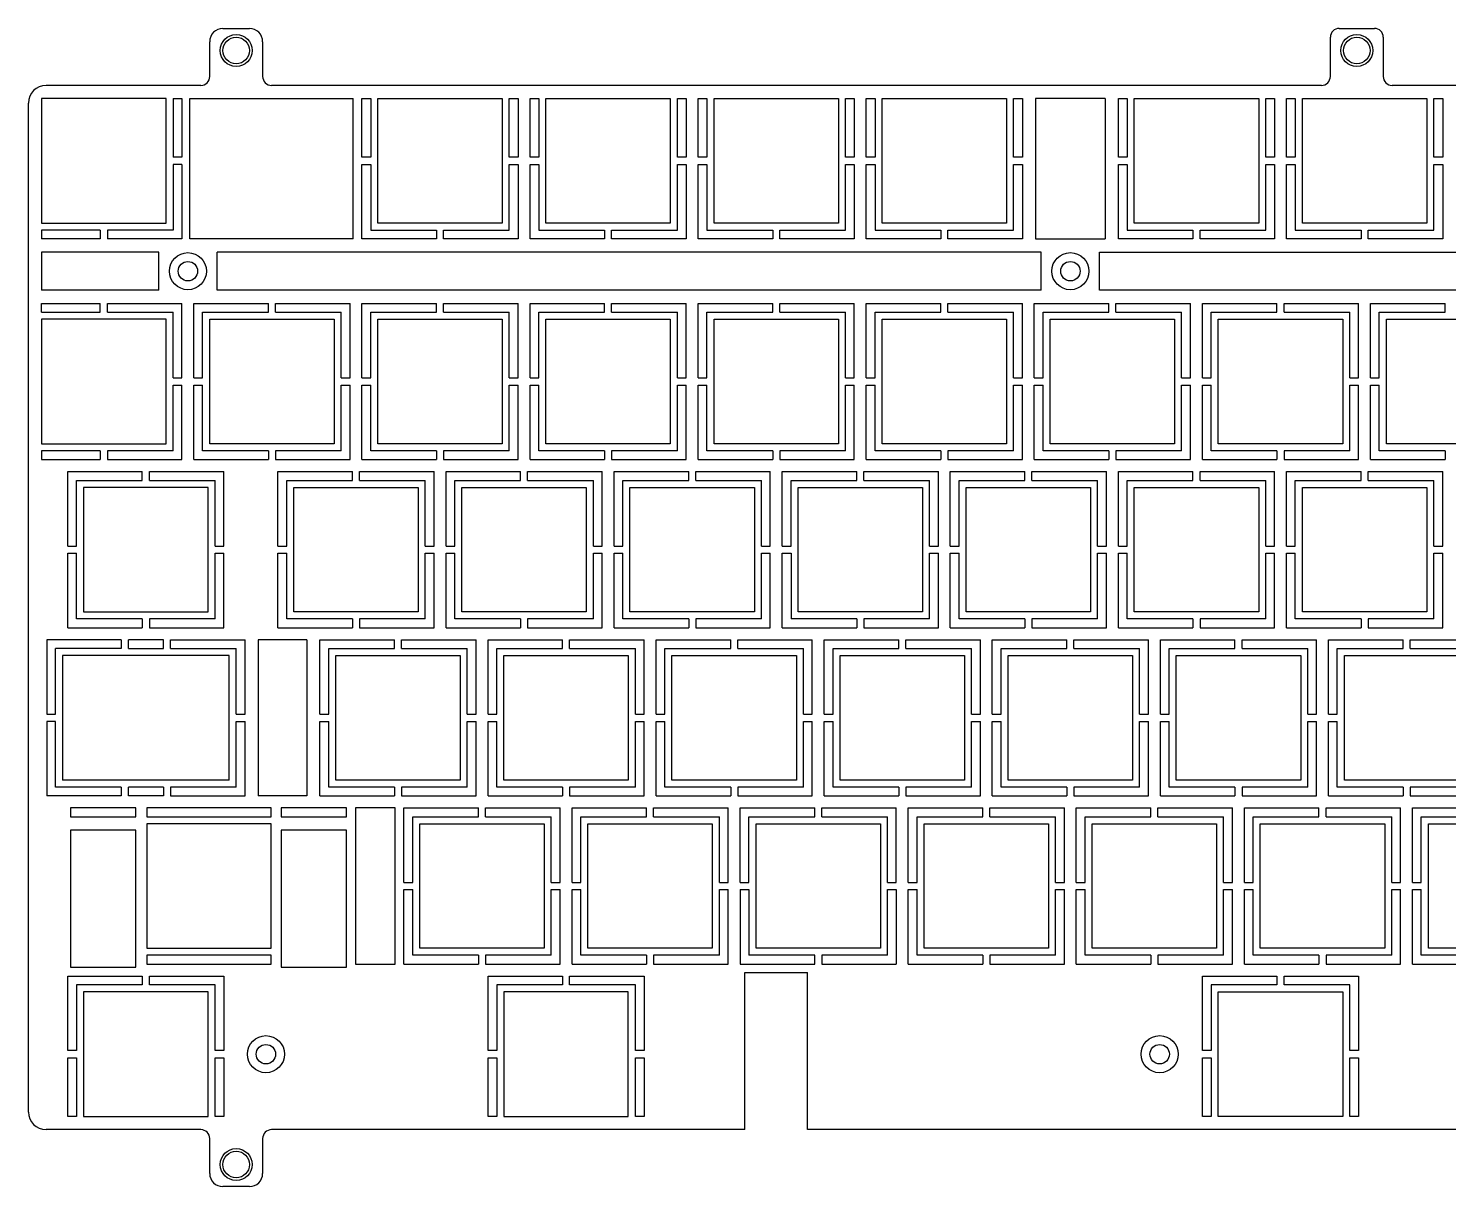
# Model space of a CAD drawing. Header units: millimetres. Extents: x -972 to 435, y -546 to 211.
# Drawn here: x 5.9 to 166.9, y 80.1 to 211.3 of the extents above; entities that cross this region are included whole.
import ezdxf

# ---------------------------------------------------------------- set-up
doc = ezdxf.new("R2010")
doc.units = ezdxf.units.MM
doc.header["$LTSCALE"] = 23.1
doc.layers.get('0').update_dxf_attribs({"linetype": 'CONTINUOUS'})

msp = doc.modelspace()

# ---------------------------------------------------------------- linework, layer by layer
at = {"color": 7, "linetype": 'Continuous'}
for p, q in [((27.98, 211.33), (30.98, 211.33)), ((154.48, 211.33), (158.48, 211.33)), ((26.48, 205.88), (26.48, 209.83)), ((32.48, 209.83), (32.48, 205.88)), ((153.48, 205.88), (153.48, 210.33)), ((159.48, 210.33), (159.48, 205.88)), ((25.48, 204.88), (7.93, 204.88)), ((152.48, 204.88), (33.48, 204.88)), ((280.44, 204.88), (160.48, 204.88)), ((5.93, 88.58), (5.93, 202.88)), ((7.43, 203.38), (7.43, 189.28)), ((21.53, 203.38), (7.43, 203.38)), ((21.53, 189.28), (21.53, 203.38)), ((22.33, 203.38), (22.33, 196.73)), ((22.33, 203.38), (23.33, 203.38)), ((23.33, 203.38), (23.33, 196.73)), ((24.24, 187.48), (24.24, 203.38)), ((24.24, 203.38), (42.73, 203.38)), ((42.73, 187.48), (42.73, 203.38)), ((43.73, 196.73), (43.73, 203.38)), ((43.73, 203.38), (44.73, 203.38)), ((44.73, 203.38), (44.73, 196.73)), ((45.53, 189.28), (45.53, 203.38)), ((45.53, 203.38), (59.63, 203.38)), ((59.63, 203.38), (59.63, 189.28)), ((60.43, 196.73), (60.43, 203.38)), ((60.43, 203.38), (61.43, 203.38)), ((61.43, 203.38), (61.43, 196.73)), ((62.78, 196.73), (62.78, 203.38)), ((62.78, 203.38), (63.78, 203.38)), ((63.78, 203.38), (63.78, 196.73)), ((64.58, 189.28), (64.58, 203.38)), ((64.58, 203.38), (78.68, 203.38)), ((78.68, 203.38), (78.68, 189.28)), ((79.48, 196.73), (79.48, 203.38)), ((79.48, 203.38), (80.48, 203.38)), ((80.48, 203.38), (80.48, 196.73)), ((81.83, 196.73), (81.83, 203.38)), ((81.83, 203.38), (82.83, 203.38)), ((82.83, 203.38), (82.83, 196.73)), ((83.63, 189.28), (83.63, 203.38)), ((83.63, 203.38), (97.73, 203.38)), ((97.73, 203.38), (97.73, 189.28)), ((98.53, 196.73), (98.53, 203.38)), ((98.53, 203.38), (99.53, 203.38)), ((99.53, 203.38), (99.53, 196.73)), ((100.88, 196.73), (100.88, 203.38)), ((100.88, 203.38), (101.88, 203.38)), ((101.88, 203.38), (101.88, 196.73)), ((102.68, 189.28), (102.68, 203.38)), ((102.68, 203.38), (116.78, 203.38)), ((116.78, 203.38), (116.78, 189.28)), ((117.58, 196.73), (117.58, 203.38)), ((117.58, 203.38), (118.58, 203.38)), ((118.58, 203.38), (118.58, 196.73)), ((120.08, 203.38), (120.08, 187.48)), ((127.96, 203.38), (120.08, 203.38)), ((127.96, 203.38), (127.96, 187.48)), ((129.46, 196.73), (129.46, 203.38)), ((129.46, 203.38), (130.46, 203.38)), ((130.46, 203.38), (130.46, 196.73)), ((131.26, 189.28), (131.26, 203.38)), ((131.26, 203.38), (145.36, 203.38)), ((145.36, 203.38), (145.36, 189.28)), ((146.16, 196.73), (146.16, 203.38)), ((146.16, 203.38), (147.16, 203.38)), ((147.16, 203.38), (147.16, 196.73)), ((148.51, 196.73), (148.51, 203.38)), ((148.51, 203.38), (149.51, 203.38)), ((149.51, 203.38), (149.51, 196.73)), ((150.31, 189.28), (150.31, 203.38)), ((150.31, 203.38), (164.41, 203.38)), ((164.41, 203.38), (164.41, 189.28)), ((165.21, 196.73), (165.21, 203.38)), ((165.21, 203.38), (166.21, 203.38)), ((166.21, 203.38), (166.21, 196.73)), ((23.33, 196.73), (22.33, 196.73)), ((44.73, 196.73), (43.73, 196.73)), ((61.43, 196.73), (60.43, 196.73)), ((63.78, 196.73), (62.78, 196.73)), ((80.48, 196.73), (79.48, 196.73)), ((82.83, 196.73), (81.83, 196.73)), ((99.53, 196.73), (98.53, 196.73)), ((101.88, 196.73), (100.88, 196.73)), ((118.58, 196.73), (117.58, 196.73)), ((130.46, 196.73), (129.46, 196.73)), ((147.16, 196.73), (146.16, 196.73)), ((149.51, 196.73), (148.51, 196.73)), ((166.21, 196.73), (165.21, 196.73)), ((22.33, 195.93), (22.33, 188.48)), ((23.33, 195.93), (22.33, 195.93)), ((23.33, 195.93), (23.33, 187.48)), ((43.73, 187.48), (43.73, 195.93)), ((43.73, 195.93), (44.73, 195.93)), ((44.73, 195.93), (44.73, 188.48)), ((60.43, 188.48), (60.43, 195.93)), ((60.43, 195.93), (61.43, 195.93)), ((61.43, 195.93), (61.43, 187.48)), ((62.78, 187.48), (62.78, 195.93)), ((62.78, 195.93), (63.78, 195.93)), ((63.78, 195.93), (63.78, 188.48)), ((79.48, 188.48), (79.48, 195.93)), ((79.48, 195.93), (80.48, 195.93)), ((80.48, 195.93), (80.48, 187.48)), ((81.83, 187.48), (81.83, 195.93)), ((81.83, 195.93), (82.83, 195.93)), ((82.83, 195.93), (82.83, 188.48)), ((98.53, 188.48), (98.53, 195.93)), ((98.53, 195.93), (99.53, 195.93)), ((99.53, 195.93), (99.53, 187.48)), ((100.88, 187.48), (100.88, 195.93)), ((100.88, 195.93), (101.88, 195.93)), ((101.88, 195.93), (101.88, 188.48)), ((117.58, 188.48), (117.58, 195.93)), ((117.58, 195.93), (118.58, 195.93)), ((118.58, 195.93), (118.58, 187.48)), ((129.46, 187.48), (129.46, 195.93)), ((129.46, 195.93), (130.46, 195.93)), ((130.46, 195.93), (130.46, 188.48)), ((146.16, 188.48), (146.16, 195.93)), ((146.16, 195.93), (147.16, 195.93)), ((147.16, 195.93), (147.16, 187.48)), ((148.51, 187.48), (148.51, 195.93)), ((148.51, 195.93), (149.51, 195.93)), ((149.51, 195.93), (149.51, 188.48)), ((165.21, 188.48), (165.21, 195.93)), ((165.21, 195.93), (166.21, 195.93)), ((166.21, 195.93), (166.21, 187.48)), ((7.43, 189.28), (21.53, 189.28)), ((7.43, 188.48), (7.43, 187.48)), ((14.08, 188.48), (7.43, 188.48)), ((14.08, 188.48), (14.08, 187.48)), ((14.88, 188.48), (14.88, 187.48)), ((22.33, 188.48), (14.88, 188.48)), ((44.73, 188.48), (52.18, 188.48)), ((59.63, 189.28), (45.53, 189.28)), ((52.18, 188.48), (52.18, 187.48)), ((52.98, 187.48), (52.98, 188.48)), ((52.98, 188.48), (60.43, 188.48)), ((63.78, 188.48), (71.23, 188.48)), ((78.68, 189.28), (64.58, 189.28)), ((71.23, 188.48), (71.23, 187.48)), ((72.03, 187.48), (72.03, 188.48)), ((72.03, 188.48), (79.48, 188.48)), ((82.83, 188.48), (90.28, 188.48)), ((97.73, 189.28), (83.63, 189.28)), ((90.28, 188.48), (90.28, 187.48)), ((91.08, 187.48), (91.08, 188.48)), ((91.08, 188.48), (98.53, 188.48)), ((101.88, 188.48), (109.33, 188.48)), ((116.78, 189.28), (102.68, 189.28)), ((109.33, 188.48), (109.33, 187.48)), ((110.13, 187.48), (110.13, 188.48)), ((110.13, 188.48), (117.58, 188.48)), ((130.46, 188.48), (137.91, 188.48)), ((145.36, 189.28), (131.26, 189.28)), ((137.91, 188.48), (137.91, 187.48)), ((138.71, 187.48), (138.71, 188.48)), ((138.71, 188.48), (146.16, 188.48)), ((149.51, 188.48), (156.96, 188.48)), ((164.41, 189.28), (150.31, 189.28)), ((156.96, 188.48), (156.96, 187.48)), ((157.76, 187.48), (157.76, 188.48)), ((157.76, 188.48), (165.21, 188.48)), ((14.08, 187.48), (7.43, 187.48)), ((23.33, 187.48), (14.88, 187.48)), ((42.73, 187.48), (24.24, 187.48)), ((52.18, 187.48), (43.73, 187.48)), ((61.43, 187.48), (52.98, 187.48)), ((71.23, 187.48), (62.78, 187.48)), ((80.48, 187.48), (72.03, 187.48)), ((90.28, 187.48), (81.83, 187.48)), ((99.53, 187.48), (91.08, 187.48)), ((109.33, 187.48), (100.88, 187.48)), ((118.58, 187.48), (110.13, 187.48)), ((120.08, 187.48), (127.96, 187.48)), ((137.91, 187.48), (129.46, 187.48)), ((147.16, 187.48), (138.71, 187.48)), ((156.96, 187.48), (148.51, 187.48)), ((166.21, 187.48), (157.76, 187.48)), ((7.43, 185.98), (7.43, 181.68)), ((20.71, 185.98), (7.43, 185.98)), ((20.71, 181.68), (20.71, 185.98)), ((27.31, 181.68), (27.31, 185.98)), ((120.72, 185.98), (27.31, 185.98)), ((120.72, 181.68), (120.72, 185.98)), ((127.32, 181.68), (127.32, 185.98)), ((127.32, 185.98), (206.45, 185.98)), ((20.71, 181.68), (7.43, 181.68)), ((120.72, 181.68), (27.31, 181.68)), ((206.45, 181.68), (127.32, 181.68)), ((7.43, 179.18), (7.43, 180.18)), ((7.43, 180.18), (14.08, 180.18)), ((7.43, 179.18), (14.08, 179.18)), ((14.08, 179.18), (14.08, 180.18)), ((14.88, 179.18), (14.88, 180.18)), ((14.88, 180.18), (23.33, 180.18)), ((14.88, 179.18), (22.33, 179.18)), ((22.33, 171.73), (22.33, 179.18)), ((23.33, 171.73), (23.33, 180.18)), ((24.68, 171.73), (24.68, 180.18)), ((24.68, 180.18), (33.13, 180.18)), ((25.68, 171.73), (25.68, 179.18)), ((25.68, 179.18), (33.13, 179.18)), ((33.13, 179.18), (33.13, 180.18)), ((33.93, 179.18), (33.93, 180.18)), ((33.93, 180.18), (42.38, 180.18)), ((33.93, 179.18), (41.38, 179.18)), ((41.38, 171.73), (41.38, 179.18)), ((42.38, 171.73), (42.38, 180.18)), ((43.73, 171.73), (43.73, 180.18)), ((43.73, 180.18), (52.18, 180.18)), ((44.73, 171.73), (44.73, 179.18)), ((44.73, 179.18), (52.18, 179.18)), ((52.18, 179.18), (52.18, 180.18)), ((52.98, 179.18), (52.98, 180.18)), ((52.98, 180.18), (61.43, 180.18)), ((52.98, 179.18), (60.43, 179.18)), ((60.43, 171.73), (60.43, 179.18)), ((61.43, 171.73), (61.43, 180.18)), ((62.78, 171.73), (62.78, 180.18)), ((62.78, 180.18), (71.23, 180.18)), ((63.78, 171.73), (63.78, 179.18)), ((63.78, 179.18), (71.23, 179.18)), ((71.23, 179.18), (71.23, 180.18)), ((72.03, 179.18), (72.03, 180.18)), ((72.03, 180.18), (80.48, 180.18)), ((72.03, 179.18), (79.48, 179.18)), ((79.48, 171.73), (79.48, 179.18)), ((80.48, 171.73), (80.48, 180.18)), ((81.83, 171.73), (81.83, 180.18)), ((81.83, 180.18), (90.28, 180.18)), ((82.83, 171.73), (82.83, 179.18)), ((82.83, 179.18), (90.28, 179.18)), ((90.28, 179.18), (90.28, 180.18)), ((91.08, 179.18), (91.08, 180.18)), ((91.08, 180.18), (99.53, 180.18)), ((91.08, 179.18), (98.53, 179.18)), ((98.53, 171.73), (98.53, 179.18)), ((99.53, 171.73), (99.53, 180.18)), ((100.88, 171.73), (100.88, 180.18)), ((100.88, 180.18), (109.33, 180.18)), ((101.88, 171.73), (101.88, 179.18)), ((101.88, 179.18), (109.33, 179.18)), ((109.33, 179.18), (109.33, 180.18)), ((110.13, 179.18), (110.13, 180.18)), ((110.13, 180.18), (118.58, 180.18)), ((110.13, 179.18), (117.58, 179.18)), ((117.58, 171.73), (117.58, 179.18)), ((118.58, 171.73), (118.58, 180.18)), ((119.93, 171.73), (119.93, 180.18)), ((119.93, 180.18), (128.38, 180.18)), ((120.93, 171.73), (120.93, 179.18)), ((120.93, 179.18), (128.38, 179.18)), ((128.38, 179.18), (128.38, 180.18)), ((129.18, 179.18), (129.18, 180.18)), ((129.18, 180.18), (137.63, 180.18)), ((129.18, 179.18), (136.63, 179.18)), ((136.63, 171.73), (136.63, 179.18)), ((137.63, 171.73), (137.63, 180.18)), ((138.98, 171.73), (138.98, 180.18)), ((138.98, 180.18), (147.43, 180.18)), ((139.98, 171.73), (139.98, 179.18)), ((139.98, 179.18), (147.43, 179.18)), ((147.43, 179.18), (147.43, 180.18)), ((148.23, 179.18), (148.23, 180.18)), ((148.23, 180.18), (156.68, 180.18)), ((148.23, 179.18), (155.68, 179.18)), ((155.68, 171.73), (155.68, 179.18)), ((156.68, 171.73), (156.68, 180.18)), ((158.03, 171.73), (158.03, 180.18)), ((158.03, 180.18), (166.48, 180.18)), ((159.03, 171.73), (159.03, 179.18)), ((159.03, 179.18), (166.48, 179.18)), ((166.48, 179.18), (166.48, 180.18)), ((7.43, 178.38), (7.43, 164.28)), ((21.53, 178.38), (7.43, 178.38)), ((21.53, 164.28), (21.53, 178.38)), ((26.48, 164.28), (26.48, 178.38)), ((26.48, 178.38), (40.58, 178.38)), ((40.58, 178.38), (40.58, 164.28)), ((45.53, 164.28), (45.53, 178.38)), ((45.53, 178.38), (59.63, 178.38)), ((59.63, 178.38), (59.63, 164.28)), ((64.58, 164.28), (64.58, 178.38)), ((64.58, 178.38), (78.68, 178.38)), ((78.68, 178.38), (78.68, 164.28)), ((83.63, 164.28), (83.63, 178.38)), ((83.63, 178.38), (97.73, 178.38)), ((97.73, 178.38), (97.73, 164.28)), ((102.68, 164.28), (102.68, 178.38)), ((102.68, 178.38), (116.78, 178.38)), ((116.78, 178.38), (116.78, 164.28)), ((121.73, 164.28), (121.73, 178.38)), ((121.73, 178.38), (135.83, 178.38)), ((135.83, 178.38), (135.83, 164.28)), ((140.78, 164.28), (140.78, 178.38)), ((140.78, 178.38), (154.88, 178.38)), ((154.88, 178.38), (154.88, 164.28)), ((159.83, 164.28), (159.83, 178.38)), ((159.83, 178.38), (173.93, 178.38)), ((22.33, 171.73), (23.33, 171.73)), ((22.33, 163.48), (22.33, 170.93)), ((22.33, 170.93), (23.33, 170.93)), ((23.33, 162.48), (23.33, 170.93)), ((24.68, 171.73), (25.68, 171.73)), ((24.68, 162.48), (24.68, 170.93)), ((24.68, 170.93), (25.68, 170.93)), ((25.68, 163.48), (25.68, 170.93)), ((41.38, 171.73), (42.38, 171.73)), ((41.38, 163.48), (41.38, 170.93)), ((41.38, 170.93), (42.38, 170.93)), ((42.38, 162.48), (42.38, 170.93)), ((43.73, 171.73), (44.73, 171.73)), ((43.73, 162.48), (43.73, 170.93)), ((43.73, 170.93), (44.73, 170.93)), ((44.73, 163.48), (44.73, 170.93)), ((60.43, 171.73), (61.43, 171.73)), ((60.43, 163.48), (60.43, 170.93)), ((60.43, 170.93), (61.43, 170.93)), ((61.43, 162.48), (61.43, 170.93)), ((62.78, 171.73), (63.78, 171.73)), ((62.78, 162.48), (62.78, 170.93)), ((62.78, 170.93), (63.78, 170.93)), ((63.78, 163.48), (63.78, 170.93)), ((79.48, 171.73), (80.48, 171.73)), ((79.48, 163.48), (79.48, 170.93)), ((79.48, 170.93), (80.48, 170.93)), ((80.48, 162.48), (80.48, 170.93)), ((81.83, 171.73), (82.83, 171.73)), ((81.83, 162.48), (81.83, 170.93)), ((81.83, 170.93), (82.83, 170.93)), ((82.83, 163.48), (82.83, 170.93)), ((98.53, 171.73), (99.53, 171.73)), ((98.53, 163.48), (98.53, 170.93)), ((98.53, 170.93), (99.53, 170.93)), ((99.53, 162.48), (99.53, 170.93)), ((100.88, 171.73), (101.88, 171.73)), ((100.88, 162.48), (100.88, 170.93)), ((100.88, 170.93), (101.88, 170.93)), ((101.88, 163.48), (101.88, 170.93)), ((117.58, 171.73), (118.58, 171.73)), ((117.58, 163.48), (117.58, 170.93)), ((117.58, 170.93), (118.58, 170.93)), ((118.58, 162.48), (118.58, 170.93)), ((119.93, 171.73), (120.93, 171.73)), ((119.93, 162.48), (119.93, 170.93)), ((119.93, 170.93), (120.93, 170.93)), ((120.93, 163.48), (120.93, 170.93)), ((136.63, 171.73), (137.63, 171.73)), ((136.63, 163.48), (136.63, 170.93)), ((136.63, 170.93), (137.63, 170.93)), ((137.63, 162.48), (137.63, 170.93)), ((138.98, 171.73), (139.98, 171.73)), ((138.98, 162.48), (138.98, 170.93)), ((138.98, 170.93), (139.98, 170.93)), ((139.98, 163.48), (139.98, 170.93)), ((155.68, 171.73), (156.68, 171.73)), ((155.68, 163.48), (155.68, 170.93)), ((155.68, 170.93), (156.68, 170.93)), ((156.68, 162.48), (156.68, 170.93)), ((158.03, 171.73), (159.03, 171.73)), ((158.03, 162.48), (158.03, 170.93)), ((158.03, 170.93), (159.03, 170.93)), ((159.03, 163.48), (159.03, 170.93)), ((7.43, 164.28), (21.53, 164.28)), ((40.58, 164.28), (26.48, 164.28)), ((59.63, 164.28), (45.53, 164.28)), ((78.68, 164.28), (64.58, 164.28)), ((97.73, 164.28), (83.63, 164.28)), ((116.78, 164.28), (102.68, 164.28)), ((135.83, 164.28), (121.73, 164.28)), ((154.88, 164.28), (140.78, 164.28)), ((173.93, 164.28), (159.83, 164.28)), ((7.43, 163.48), (7.43, 162.48)), ((14.08, 163.48), (7.43, 163.48)), ((14.08, 163.48), (14.08, 162.48)), ((14.88, 163.48), (14.88, 162.48)), ((22.33, 163.48), (14.88, 163.48)), ((33.13, 163.48), (25.68, 163.48)), ((33.13, 163.48), (33.13, 162.48)), ((33.93, 163.48), (33.93, 162.48)), ((41.38, 163.48), (33.93, 163.48)), ((52.18, 163.48), (44.73, 163.48)), ((52.18, 163.48), (52.18, 162.48)), ((52.98, 163.48), (52.98, 162.48)), ((60.43, 163.48), (52.98, 163.48)), ((71.23, 163.48), (63.78, 163.48)), ((71.23, 163.48), (71.23, 162.48)), ((72.03, 163.48), (72.03, 162.48)), ((79.48, 163.48), (72.03, 163.48)), ((90.28, 163.48), (82.83, 163.48)), ((90.28, 163.48), (90.28, 162.48)), ((91.08, 163.48), (91.08, 162.48)), ((98.53, 163.48), (91.08, 163.48)), ((109.33, 163.48), (101.88, 163.48)), ((109.33, 163.48), (109.33, 162.48)), ((110.13, 163.48), (110.13, 162.48)), ((117.58, 163.48), (110.13, 163.48)), ((128.38, 163.48), (120.93, 163.48)), ((128.38, 163.48), (128.38, 162.48)), ((129.18, 163.48), (129.18, 162.48)), ((136.63, 163.48), (129.18, 163.48)), ((147.43, 163.48), (139.98, 163.48)), ((147.43, 163.48), (147.43, 162.48)), ((148.23, 163.48), (148.23, 162.48)), ((155.68, 163.48), (148.23, 163.48)), ((166.48, 163.48), (159.03, 163.48)), ((166.48, 163.48), (166.48, 162.48)), ((7.43, 162.48), (14.08, 162.48)), ((10.39, 152.68), (10.39, 161.13)), ((10.39, 161.13), (18.84, 161.13)), ((14.88, 162.48), (23.33, 162.48)), ((18.84, 160.13), (18.84, 161.13)), ((19.64, 160.13), (19.64, 161.13)), ((19.64, 161.13), (28.09, 161.13)), ((24.68, 162.48), (33.13, 162.48)), ((28.09, 152.68), (28.09, 161.13)), ((33.93, 162.48), (42.38, 162.48)), ((34.21, 152.68), (34.21, 161.13)), ((34.21, 161.13), (42.66, 161.13)), ((42.66, 160.13), (42.66, 161.13)), ((43.46, 160.13), (43.46, 161.13)), ((43.46, 161.13), (51.91, 161.13)), ((43.73, 162.48), (52.18, 162.48)), ((51.91, 152.68), (51.91, 161.13)), ((52.98, 162.48), (61.43, 162.48)), ((53.26, 152.68), (53.26, 161.13)), ((53.26, 161.13), (61.71, 161.13)), ((61.71, 160.13), (61.71, 161.13)), ((62.51, 160.13), (62.51, 161.13)), ((62.51, 161.13), (70.96, 161.13)), ((62.78, 162.48), (71.23, 162.48)), ((70.96, 152.68), (70.96, 161.13)), ((72.03, 162.48), (80.48, 162.48)), ((72.31, 152.68), (72.31, 161.13)), ((72.31, 161.13), (80.76, 161.13)), ((80.76, 160.13), (80.76, 161.13)), ((81.56, 160.13), (81.56, 161.13)), ((81.56, 161.13), (90.01, 161.13)), ((81.83, 162.48), (90.28, 162.48)), ((90.01, 152.68), (90.01, 161.13)), ((91.08, 162.48), (99.53, 162.48)), ((91.36, 152.68), (91.36, 161.13)), ((91.36, 161.13), (99.81, 161.13)), ((99.81, 160.13), (99.81, 161.13)), ((100.61, 160.13), (100.61, 161.13)), ((100.61, 161.13), (109.06, 161.13)), ((100.88, 162.48), (109.33, 162.48)), ((109.06, 152.68), (109.06, 161.13)), ((110.13, 162.48), (118.58, 162.48)), ((110.41, 152.68), (110.41, 161.13)), ((110.41, 161.13), (118.86, 161.13)), ((118.86, 160.13), (118.86, 161.13)), ((119.66, 160.13), (119.66, 161.13)), ((119.66, 161.13), (128.11, 161.13)), ((119.93, 162.48), (128.38, 162.48)), ((128.11, 152.68), (128.11, 161.13)), ((129.18, 162.48), (137.63, 162.48)), ((129.46, 152.68), (129.46, 161.13)), ((129.46, 161.13), (137.91, 161.13)), ((137.91, 160.13), (137.91, 161.13)), ((138.71, 160.13), (138.71, 161.13)), ((138.71, 161.13), (147.16, 161.13)), ((138.98, 162.48), (147.43, 162.48)), ((147.16, 152.68), (147.16, 161.13)), ((148.23, 162.48), (156.68, 162.48)), ((148.51, 152.68), (148.51, 161.13)), ((148.51, 161.13), (156.96, 161.13)), ((156.96, 160.13), (156.96, 161.13)), ((157.76, 160.13), (157.76, 161.13)), ((157.76, 161.13), (166.21, 161.13)), ((158.03, 162.48), (166.48, 162.48)), ((166.21, 152.68), (166.21, 161.13)), ((11.39, 152.68), (11.39, 160.13)), ((11.39, 160.13), (18.84, 160.13)), ((19.64, 160.13), (27.09, 160.13)), ((27.09, 152.68), (27.09, 160.13)), ((35.21, 152.68), (35.21, 160.13)), ((35.21, 160.13), (42.66, 160.13)), ((43.46, 160.13), (50.91, 160.13)), ((50.91, 152.68), (50.91, 160.13)), ((54.26, 152.68), (54.26, 160.13)), ((54.26, 160.13), (61.71, 160.13)), ((62.51, 160.13), (69.96, 160.13)), ((69.96, 152.68), (69.96, 160.13)), ((73.31, 152.68), (73.31, 160.13)), ((73.31, 160.13), (80.76, 160.13)), ((81.56, 160.13), (89.01, 160.13)), ((89.01, 152.68), (89.01, 160.13)), ((92.36, 152.68), (92.36, 160.13)), ((92.36, 160.13), (99.81, 160.13)), ((100.61, 160.13), (108.06, 160.13)), ((108.06, 152.68), (108.06, 160.13)), ((111.41, 152.68), (111.41, 160.13)), ((111.41, 160.13), (118.86, 160.13)), ((119.66, 160.13), (127.11, 160.13)), ((127.11, 152.68), (127.11, 160.13)), ((130.46, 152.68), (130.46, 160.13)), ((130.46, 160.13), (137.91, 160.13)), ((138.71, 160.13), (146.16, 160.13)), ((146.16, 152.68), (146.16, 160.13)), ((149.51, 152.68), (149.51, 160.13)), ((149.51, 160.13), (156.96, 160.13)), ((157.76, 160.13), (165.21, 160.13)), ((165.21, 152.68), (165.21, 160.13)), ((12.19, 159.33), (12.19, 145.23)), ((26.29, 159.33), (12.19, 159.33)), ((26.29, 145.23), (26.29, 159.33)), ((36.01, 145.23), (36.01, 159.33)), ((36.01, 159.33), (50.11, 159.33)), ((50.11, 159.33), (50.11, 145.23)), ((55.06, 145.23), (55.06, 159.33)), ((55.06, 159.33), (69.16, 159.33)), ((69.16, 159.33), (69.16, 145.23)), ((74.11, 145.23), (74.11, 159.33)), ((74.11, 159.33), (88.21, 159.33)), ((88.21, 159.33), (88.21, 145.23)), ((93.16, 145.23), (93.16, 159.33)), ((93.16, 159.33), (107.26, 159.33)), ((107.26, 159.33), (107.26, 145.23)), ((112.21, 145.23), (112.21, 159.33)), ((112.21, 159.33), (126.31, 159.33)), ((126.31, 159.33), (126.31, 145.23)), ((131.26, 145.23), (131.26, 159.33)), ((131.26, 159.33), (145.36, 159.33)), ((145.36, 159.33), (145.36, 145.23)), ((150.31, 145.23), (150.31, 159.33)), ((150.31, 159.33), (164.41, 159.33)), ((164.41, 159.33), (164.41, 145.23)), ((10.39, 152.68), (11.39, 152.68)), ((10.39, 143.43), (10.39, 151.88)), ((10.39, 151.88), (11.39, 151.88)), ((11.39, 144.43), (11.39, 151.88)), ((27.09, 152.68), (28.09, 152.68)), ((27.09, 144.43), (27.09, 151.88)), ((27.09, 151.88), (28.09, 151.88)), ((28.09, 143.43), (28.09, 151.88)), ((34.21, 152.68), (35.21, 152.68)), ((34.21, 143.43), (34.21, 151.88)), ((34.21, 151.88), (35.21, 151.88)), ((35.21, 144.43), (35.21, 151.88)), ((50.91, 152.68), (51.91, 152.68)), ((50.91, 144.43), (50.91, 151.88)), ((50.91, 151.88), (51.91, 151.88)), ((51.91, 143.43), (51.91, 151.88)), ((53.26, 152.68), (54.26, 152.68)), ((53.26, 143.43), (53.26, 151.88)), ((53.26, 151.88), (54.26, 151.88)), ((54.26, 144.43), (54.26, 151.88)), ((69.96, 152.68), (70.96, 152.68)), ((69.96, 144.43), (69.96, 151.88)), ((69.96, 151.88), (70.96, 151.88)), ((70.96, 143.43), (70.96, 151.88)), ((72.31, 152.68), (73.31, 152.68)), ((72.31, 143.43), (72.31, 151.88)), ((72.31, 151.88), (73.31, 151.88)), ((73.31, 144.43), (73.31, 151.88)), ((89.01, 152.68), (90.01, 152.68)), ((89.01, 144.43), (89.01, 151.88)), ((89.01, 151.88), (90.01, 151.88)), ((90.01, 143.43), (90.01, 151.88)), ((91.36, 152.68), (92.36, 152.68)), ((91.36, 143.43), (91.36, 151.88)), ((91.36, 151.88), (92.36, 151.88)), ((92.36, 151.88), (92.36, 144.43)), ((108.06, 152.68), (109.06, 152.68)), ((108.06, 144.43), (108.06, 151.88)), ((108.06, 151.88), (109.06, 151.88)), ((109.06, 143.43), (109.06, 151.88)), ((110.41, 152.68), (111.41, 152.68)), ((110.41, 143.43), (110.41, 151.88)), ((110.41, 151.88), (111.41, 151.88)), ((111.41, 144.43), (111.41, 151.88)), ((127.11, 152.68), (128.11, 152.68)), ((127.11, 144.43), (127.11, 151.88)), ((127.11, 151.88), (128.11, 151.88)), ((128.11, 143.43), (128.11, 151.88)), ((129.46, 152.68), (130.46, 152.68)), ((129.46, 143.43), (129.46, 151.88)), ((129.46, 151.88), (130.46, 151.88)), ((130.46, 144.43), (130.46, 151.88)), ((146.16, 152.68), (147.16, 152.68)), ((146.16, 144.43), (146.16, 151.88)), ((146.16, 151.88), (147.16, 151.88)), ((147.16, 143.43), (147.16, 151.88)), ((148.51, 152.68), (149.51, 152.68)), ((148.51, 143.43), (148.51, 151.88)), ((148.51, 151.88), (149.51, 151.88)), ((149.51, 144.43), (149.51, 151.88)), ((165.21, 152.68), (166.21, 152.68)), ((165.21, 144.43), (165.21, 151.88)), ((165.21, 151.88), (166.21, 151.88)), ((166.21, 143.43), (166.21, 151.88)), ((12.19, 145.23), (26.29, 145.23)), ((50.11, 145.23), (36.01, 145.23)), ((69.16, 145.23), (55.06, 145.23)), ((88.21, 145.23), (74.11, 145.23)), ((107.26, 145.23), (93.16, 145.23)), ((126.31, 145.23), (112.21, 145.23)), ((145.36, 145.23), (131.26, 145.23)), ((164.41, 145.23), (150.31, 145.23)), ((10.39, 143.43), (18.84, 143.43)), ((18.84, 144.43), (11.39, 144.43)), ((18.84, 144.43), (18.84, 143.43)), ((19.64, 144.43), (19.64, 143.43)), ((27.09, 144.43), (19.64, 144.43)), ((19.64, 143.43), (28.09, 143.43)), ((34.21, 143.43), (42.66, 143.43)), ((42.66, 144.43), (35.21, 144.43)), ((42.66, 144.43), (42.66, 143.43)), ((43.46, 144.43), (43.46, 143.43)), ((50.91, 144.43), (43.46, 144.43)), ((43.46, 143.43), (51.91, 143.43)), ((53.26, 143.43), (61.71, 143.43)), ((61.71, 144.43), (54.26, 144.43)), ((61.71, 144.43), (61.71, 143.43)), ((62.51, 144.43), (62.51, 143.43)), ((69.96, 144.43), (62.51, 144.43)), ((62.51, 143.43), (70.96, 143.43)), ((72.31, 143.43), (80.76, 143.43)), ((80.76, 144.43), (73.31, 144.43)), ((80.76, 144.43), (80.76, 143.43)), ((81.56, 144.43), (81.56, 143.43)), ((89.01, 144.43), (81.56, 144.43)), ((81.56, 143.43), (90.01, 143.43)), ((91.36, 143.43), (99.81, 143.43)), ((99.81, 144.43), (92.36, 144.43)), ((99.81, 144.43), (99.81, 143.43)), ((100.61, 144.43), (100.61, 143.43)), ((108.06, 144.43), (100.61, 144.43)), ((100.61, 143.43), (109.06, 143.43)), ((110.41, 143.43), (118.86, 143.43)), ((118.86, 144.43), (111.41, 144.43)), ((118.86, 144.43), (118.86, 143.43)), ((119.66, 144.43), (119.66, 143.43)), ((127.11, 144.43), (119.66, 144.43)), ((119.66, 143.43), (128.11, 143.43)), ((129.46, 143.43), (137.91, 143.43)), ((137.91, 144.43), (130.46, 144.43)), ((137.91, 144.43), (137.91, 143.43)), ((138.71, 144.43), (138.71, 143.43)), ((146.16, 144.43), (138.71, 144.43)), ((138.71, 143.43), (147.16, 143.43)), ((148.51, 143.43), (156.96, 143.43)), ((156.96, 144.43), (149.51, 144.43)), ((156.96, 144.43), (156.96, 143.43)), ((157.76, 144.43), (157.76, 143.43)), ((165.21, 144.43), (157.76, 144.43)), ((157.76, 143.43), (166.21, 143.43)), ((8.01, 142.08), (8.01, 133.63)), ((16.46, 142.08), (8.01, 142.08)), ((16.46, 142.08), (16.46, 141.08)), ((17.26, 141.08), (17.26, 142.08)), ((21.23, 142.08), (17.26, 142.08)), ((21.23, 141.08), (21.23, 142.08)), ((22.03, 141.08), (22.03, 142.08)), ((22.03, 142.08), (30.48, 142.08)), ((30.48, 133.63), (30.48, 142.08)), ((31.98, 142.08), (31.98, 124.38)), ((37.47, 142.08), (31.98, 142.08)), ((37.47, 142.08), (37.47, 124.38)), ((38.97, 133.63), (38.97, 142.08)), ((38.97, 142.08), (47.42, 142.08)), ((47.42, 141.08), (47.42, 142.08)), ((48.22, 141.08), (48.22, 142.08)), ((48.22, 142.08), (56.67, 142.08)), ((56.67, 133.63), (56.67, 142.08)), ((58.02, 133.63), (58.02, 142.08)), ((58.02, 142.08), (66.47, 142.08)), ((66.47, 141.08), (66.47, 142.08)), ((67.27, 141.08), (67.27, 142.08)), ((67.27, 142.08), (75.72, 142.08)), ((75.72, 133.63), (75.72, 142.08)), ((77.07, 133.63), (77.07, 142.08)), ((77.07, 142.08), (85.52, 142.08)), ((85.52, 141.08), (85.52, 142.08)), ((86.32, 141.08), (86.32, 142.08)), ((86.32, 142.08), (94.77, 142.08)), ((94.77, 133.63), (94.77, 142.08)), ((96.12, 133.63), (96.12, 142.08)), ((96.12, 142.08), (104.57, 142.08)), ((104.57, 141.08), (104.57, 142.08)), ((105.37, 141.08), (105.37, 142.08)), ((105.37, 142.08), (113.82, 142.08)), ((113.82, 133.63), (113.82, 142.08)), ((115.17, 133.63), (115.17, 142.08)), ((115.17, 142.08), (123.62, 142.08)), ((123.62, 141.08), (123.62, 142.08)), ((124.42, 141.08), (124.42, 142.08)), ((124.42, 142.08), (132.87, 142.08)), ((132.87, 133.63), (132.87, 142.08)), ((134.22, 133.63), (134.22, 142.08)), ((134.22, 142.08), (142.67, 142.08)), ((142.67, 141.08), (142.67, 142.08)), ((143.47, 141.08), (143.47, 142.08)), ((143.47, 142.08), (151.92, 142.08)), ((151.92, 133.63), (151.92, 142.08)), ((153.27, 133.63), (153.27, 142.08)), ((153.27, 142.08), (161.72, 142.08)), ((161.72, 141.08), (161.72, 142.08)), ((162.52, 141.08), (162.52, 142.08)), ((162.52, 142.08), (170.97, 142.08)), ((9.01, 133.63), (9.01, 141.08)), ((16.46, 141.08), (9.01, 141.08)), ((9.81, 140.28), (9.81, 126.18)), ((28.68, 140.28), (9.81, 140.28)), ((17.26, 141.08), (21.23, 141.08)), ((22.03, 141.08), (29.48, 141.08)), ((28.68, 126.18), (28.68, 140.28)), ((29.48, 133.63), (29.48, 141.08)), ((39.97, 133.63), (39.97, 141.08)), ((39.97, 141.08), (47.42, 141.08)), ((40.77, 126.18), (40.77, 140.28)), ((40.77, 140.28), (54.87, 140.28)), ((48.22, 141.08), (55.67, 141.08)), ((54.87, 140.28), (54.87, 126.18)), ((55.67, 133.63), (55.67, 141.08)), ((59.02, 133.63), (59.02, 141.08)), ((59.02, 141.08), (66.47, 141.08)), ((59.82, 126.18), (59.82, 140.28)), ((59.82, 140.28), (73.92, 140.28)), ((67.27, 141.08), (74.72, 141.08)), ((73.92, 140.28), (73.92, 126.18)), ((74.72, 133.63), (74.72, 141.08)), ((78.07, 133.63), (78.07, 141.08)), ((78.07, 141.08), (85.52, 141.08)), ((78.87, 126.18), (78.87, 140.28)), ((78.87, 140.28), (92.97, 140.28)), ((86.32, 141.08), (93.77, 141.08)), ((92.97, 140.28), (92.97, 126.18)), ((93.77, 133.63), (93.77, 141.08)), ((97.12, 133.63), (97.12, 141.08)), ((97.12, 141.08), (104.57, 141.08)), ((97.92, 126.18), (97.92, 140.28)), ((97.92, 140.28), (112.02, 140.28)), ((105.37, 141.08), (112.82, 141.08)), ((112.02, 140.28), (112.02, 126.18)), ((112.82, 133.63), (112.82, 141.08)), ((116.17, 133.63), (116.17, 141.08)), ((116.17, 141.08), (123.62, 141.08)), ((116.97, 126.18), (116.97, 140.28)), ((116.97, 140.28), (131.07, 140.28)), ((124.42, 141.08), (131.87, 141.08)), ((131.07, 140.28), (131.07, 126.18)), ((131.87, 133.63), (131.87, 141.08)), ((135.22, 133.63), (135.22, 141.08)), ((135.22, 141.08), (142.67, 141.08)), ((136.02, 126.18), (136.02, 140.28)), ((136.02, 140.28), (150.12, 140.28)), ((143.47, 141.08), (150.92, 141.08)), ((150.12, 140.28), (150.12, 126.18)), ((150.92, 133.63), (150.92, 141.08)), ((154.27, 133.63), (154.27, 141.08)), ((154.27, 141.08), (161.72, 141.08)), ((155.07, 126.18), (155.07, 140.28)), ((155.07, 140.28), (169.17, 140.28)), ((162.52, 141.08), (169.97, 141.08)), ((8.01, 133.63), (9.01, 133.63)), ((29.48, 133.63), (30.48, 133.63)), ((38.97, 133.63), (39.97, 133.63)), ((55.67, 133.63), (56.67, 133.63)), ((58.02, 133.63), (59.02, 133.63)), ((74.72, 133.63), (75.72, 133.63)), ((77.07, 133.63), (78.07, 133.63)), ((93.77, 133.63), (94.77, 133.63)), ((96.12, 133.63), (97.12, 133.63)), ((112.82, 133.63), (113.82, 133.63)), ((115.17, 133.63), (116.17, 133.63)), ((131.87, 133.63), (132.87, 133.63)), ((134.22, 133.63), (135.22, 133.63)), ((150.92, 133.63), (151.92, 133.63)), ((153.27, 133.63), (154.27, 133.63)), ((8.01, 132.83), (8.01, 124.38)), ((9.01, 132.83), (8.01, 132.83)), ((9.01, 125.38), (9.01, 132.83)), ((29.48, 125.38), (29.48, 132.83)), ((29.48, 132.83), (30.48, 132.83)), ((30.48, 124.38), (30.48, 132.83)), ((38.97, 124.38), (38.97, 132.83)), ((38.97, 132.83), (39.97, 132.83)), ((39.97, 125.38), (39.97, 132.83)), ((55.67, 125.38), (55.67, 132.83)), ((55.67, 132.83), (56.67, 132.83)), ((56.67, 124.38), (56.67, 132.83)), ((58.02, 124.38), (58.02, 132.83)), ((58.02, 132.83), (59.02, 132.83)), ((59.02, 125.38), (59.02, 132.83)), ((74.72, 125.38), (74.72, 132.83)), ((74.72, 132.83), (75.72, 132.83)), ((75.72, 124.38), (75.72, 132.83)), ((77.07, 124.38), (77.07, 132.83)), ((77.07, 132.83), (78.07, 132.83)), ((78.07, 125.38), (78.07, 132.83)), ((93.77, 125.38), (93.77, 132.83)), ((93.77, 132.83), (94.77, 132.83)), ((94.77, 124.38), (94.77, 132.83)), ((96.12, 124.38), (96.12, 132.83)), ((96.12, 132.83), (97.12, 132.83)), ((97.12, 125.38), (97.12, 132.83)), ((112.82, 125.38), (112.82, 132.83)), ((112.82, 132.83), (113.82, 132.83)), ((113.82, 124.38), (113.82, 132.83)), ((115.17, 124.38), (115.17, 132.83)), ((115.17, 132.83), (116.17, 132.83)), ((116.17, 125.38), (116.17, 132.83)), ((131.87, 125.38), (131.87, 132.83)), ((131.87, 132.83), (132.87, 132.83)), ((132.87, 124.38), (132.87, 132.83)), ((134.22, 124.38), (134.22, 132.83)), ((134.22, 132.83), (135.22, 132.83)), ((135.22, 125.38), (135.22, 132.83)), ((150.92, 125.38), (150.92, 132.83)), ((150.92, 132.83), (151.92, 132.83)), ((151.92, 124.38), (151.92, 132.83)), ((153.27, 124.38), (153.27, 132.83)), ((153.27, 132.83), (154.27, 132.83)), ((154.27, 125.38), (154.27, 132.83)), ((28.68, 126.18), (9.81, 126.18)), ((54.87, 126.18), (40.77, 126.18)), ((73.92, 126.18), (59.82, 126.18)), ((92.97, 126.18), (78.87, 126.18)), ((112.02, 126.18), (97.92, 126.18)), ((131.07, 126.18), (116.97, 126.18)), ((150.12, 126.18), (136.02, 126.18)), ((169.17, 126.18), (155.07, 126.18)), ((16.46, 124.38), (8.01, 124.38)), ((16.46, 125.38), (9.01, 125.38)), ((16.46, 125.38), (16.46, 124.38)), ((17.26, 124.38), (17.26, 125.38)), ((21.23, 125.38), (17.26, 125.38)), ((21.23, 124.38), (17.26, 124.38)), ((21.23, 125.38), (21.23, 124.38)), ((22.03, 125.38), (22.03, 124.38)), ((29.48, 125.38), (22.03, 125.38)), ((22.03, 124.38), (30.48, 124.38)), ((37.47, 124.38), (31.98, 124.38)), ((38.97, 124.38), (47.42, 124.38)), ((47.42, 125.38), (39.97, 125.38)), ((47.42, 125.38), (47.42, 124.38)), ((48.22, 125.38), (48.22, 124.38)), ((55.67, 125.38), (48.22, 125.38)), ((48.22, 124.38), (56.67, 124.38)), ((58.02, 124.38), (66.47, 124.38)), ((66.47, 125.38), (59.02, 125.38)), ((66.47, 125.38), (66.47, 124.38)), ((67.27, 125.38), (67.27, 124.38)), ((74.72, 125.38), (67.27, 125.38)), ((67.27, 124.38), (75.72, 124.38)), ((77.07, 124.38), (85.52, 124.38)), ((85.52, 125.38), (78.07, 125.38)), ((85.52, 125.38), (85.52, 124.38)), ((86.32, 125.38), (86.32, 124.38)), ((93.77, 125.38), (86.32, 125.38)), ((86.32, 124.38), (94.77, 124.38)), ((96.12, 124.38), (104.57, 124.38)), ((104.57, 125.38), (97.12, 125.38)), ((104.57, 125.38), (104.57, 124.38)), ((105.37, 125.38), (105.37, 124.38)), ((112.82, 125.38), (105.37, 125.38)), ((105.37, 124.38), (113.82, 124.38)), ((115.17, 124.38), (123.62, 124.38)), ((123.62, 125.38), (116.17, 125.38)), ((123.62, 125.38), (123.62, 124.38)), ((124.42, 125.38), (124.42, 124.38)), ((131.87, 125.38), (124.42, 125.38)), ((124.42, 124.38), (132.87, 124.38)), ((134.22, 124.38), (142.67, 124.38)), ((142.67, 125.38), (135.22, 125.38)), ((142.67, 125.38), (142.67, 124.38)), ((143.47, 125.38), (143.47, 124.38)), ((150.92, 125.38), (143.47, 125.38)), ((143.47, 124.38), (151.92, 124.38)), ((153.27, 124.38), (161.72, 124.38)), ((161.72, 125.38), (154.27, 125.38)), ((161.72, 125.38), (161.72, 124.38)), ((162.52, 125.38), (162.52, 124.38)), ((169.97, 125.38), (162.52, 125.38)), ((162.52, 124.38), (170.97, 124.38)), ((10.71, 123.03), (10.71, 122.03)), ((18.11, 123.03), (10.71, 123.03)), ((18.11, 122.03), (18.11, 123.03)), ((19.34, 123.03), (19.34, 122.03)), ((33.44, 123.03), (19.34, 123.03)), ((33.44, 122.03), (33.44, 123.03)), ((34.59, 123.03), (34.59, 122.03)), ((41.99, 123.03), (34.59, 123.03)), ((41.99, 122.03), (41.99, 123.03)), ((42.99, 123.03), (42.99, 105.33)), ((47.49, 123.03), (42.99, 123.03)), ((47.49, 105.33), (47.49, 123.03)), ((48.49, 114.58), (48.49, 123.03)), ((48.49, 123.03), (56.94, 123.03)), ((56.94, 122.03), (56.94, 123.03)), ((57.74, 122.03), (57.74, 123.03)), ((57.74, 123.03), (66.19, 123.03)), ((66.19, 114.58), (66.19, 123.03)), ((67.54, 114.58), (67.54, 123.03)), ((67.54, 123.03), (75.99, 123.03)), ((75.99, 122.03), (75.99, 123.03)), ((76.79, 122.03), (76.79, 123.03)), ((76.79, 123.03), (85.24, 123.03)), ((85.24, 114.58), (85.24, 123.03)), ((86.59, 114.58), (86.59, 123.03)), ((86.59, 123.03), (95.04, 123.03)), ((95.04, 122.03), (95.04, 123.03)), ((95.84, 122.03), (95.84, 123.03)), ((95.84, 123.03), (104.29, 123.03)), ((104.29, 114.58), (104.29, 123.03)), ((105.64, 114.58), (105.64, 123.03)), ((105.64, 123.03), (114.09, 123.03)), ((114.09, 122.03), (114.09, 123.03)), ((114.89, 122.03), (114.89, 123.03)), ((114.89, 123.03), (123.34, 123.03)), ((123.34, 114.58), (123.34, 123.03)), ((124.69, 114.58), (124.69, 123.03)), ((124.69, 123.03), (133.14, 123.03)), ((133.14, 122.03), (133.14, 123.03)), ((133.94, 122.03), (133.94, 123.03)), ((133.94, 123.03), (142.39, 123.03)), ((142.39, 114.58), (142.39, 123.03)), ((143.74, 114.58), (143.74, 123.03)), ((143.74, 123.03), (152.19, 123.03)), ((152.19, 122.03), (152.19, 123.03)), ((152.99, 122.03), (152.99, 123.03)), ((152.99, 123.03), (161.44, 123.03)), ((161.44, 114.58), (161.44, 123.03)), ((162.79, 114.58), (162.79, 123.03)), ((162.79, 123.03), (171.24, 123.03)), ((10.71, 122.03), (18.11, 122.03)), ((19.34, 122.03), (33.44, 122.03)), ((19.34, 121.23), (19.34, 107.13)), ((33.44, 121.23), (19.34, 121.23)), ((33.44, 107.13), (33.44, 121.23)), ((34.59, 122.03), (41.99, 122.03)), ((49.49, 114.58), (49.49, 122.03)), ((49.49, 122.03), (56.94, 122.03)), ((50.29, 107.13), (50.29, 121.23)), ((50.29, 121.23), (64.39, 121.23)), ((57.74, 122.03), (65.19, 122.03)), ((64.39, 121.23), (64.39, 107.13)), ((65.19, 114.58), (65.19, 122.03)), ((68.54, 114.58), (68.54, 122.03)), ((68.54, 122.03), (75.99, 122.03)), ((69.34, 107.13), (69.34, 121.23)), ((69.34, 121.23), (83.44, 121.23)), ((76.79, 122.03), (84.24, 122.03)), ((83.44, 121.23), (83.44, 107.13)), ((84.24, 114.58), (84.24, 122.03)), ((87.59, 114.58), (87.59, 122.03)), ((87.59, 122.03), (95.04, 122.03)), ((88.39, 107.13), (88.39, 121.23)), ((88.39, 121.23), (102.49, 121.23)), ((95.84, 122.03), (103.29, 122.03)), ((102.49, 121.23), (102.49, 107.13)), ((103.29, 114.58), (103.29, 122.03)), ((106.64, 114.58), (106.64, 122.03)), ((106.64, 122.03), (114.09, 122.03)), ((107.44, 107.13), (107.44, 121.23)), ((107.44, 121.23), (121.54, 121.23)), ((114.89, 122.03), (122.34, 122.03)), ((121.54, 121.23), (121.54, 107.13)), ((122.34, 114.58), (122.34, 122.03)), ((125.69, 114.58), (125.69, 122.03)), ((125.69, 122.03), (133.14, 122.03)), ((126.49, 107.13), (126.49, 121.23)), ((126.49, 121.23), (140.59, 121.23)), ((133.94, 122.03), (141.39, 122.03)), ((140.59, 121.23), (140.59, 107.13)), ((141.39, 114.58), (141.39, 122.03)), ((144.74, 114.58), (144.74, 122.03)), ((144.74, 122.03), (152.19, 122.03)), ((145.54, 107.13), (145.54, 121.23)), ((145.54, 121.23), (159.64, 121.23)), ((152.99, 122.03), (160.44, 122.03)), ((159.64, 121.23), (159.64, 107.13)), ((160.44, 114.58), (160.44, 122.03)), ((163.79, 114.58), (163.79, 122.03)), ((163.79, 122.03), (171.24, 122.03)), ((164.59, 107.13), (164.59, 121.23)), ((164.59, 121.23), (178.69, 121.23)), ((10.71, 120.49), (10.71, 104.99)), ((18.11, 120.49), (10.71, 120.49)), ((18.11, 104.99), (18.11, 120.49)), ((34.59, 120.49), (34.59, 104.99)), ((41.99, 120.49), (34.59, 120.49)), ((41.99, 104.99), (41.99, 120.49)), ((48.49, 114.58), (49.49, 114.58)), ((65.19, 114.58), (66.19, 114.58)), ((67.54, 114.58), (68.54, 114.58)), ((84.24, 114.58), (85.24, 114.58)), ((86.59, 114.58), (87.59, 114.58)), ((103.29, 114.58), (104.29, 114.58)), ((105.64, 114.58), (106.64, 114.58)), ((122.34, 114.58), (123.34, 114.58)), ((124.69, 114.58), (125.69, 114.58)), ((141.39, 114.58), (142.39, 114.58)), ((143.74, 114.58), (144.74, 114.58)), ((160.44, 114.58), (161.44, 114.58)), ((162.79, 114.58), (163.79, 114.58)), ((48.49, 105.33), (48.49, 113.78)), ((48.49, 113.78), (49.49, 113.78)), ((49.49, 106.33), (49.49, 113.78)), ((65.19, 106.33), (65.19, 113.78)), ((65.19, 113.78), (66.19, 113.78)), ((66.19, 105.33), (66.19, 113.78)), ((67.54, 105.33), (67.54, 113.78)), ((67.54, 113.78), (68.54, 113.78)), ((68.54, 106.33), (68.54, 113.78)), ((84.24, 106.33), (84.24, 113.78)), ((84.24, 113.78), (85.24, 113.78)), ((85.24, 105.33), (85.24, 113.78)), ((86.59, 113.78), (86.59, 105.33)), ((86.59, 113.78), (87.59, 113.78)), ((87.59, 113.78), (87.59, 106.33)), ((103.29, 106.33), (103.29, 113.78)), ((103.29, 113.78), (104.29, 113.78)), ((104.29, 113.78), (104.29, 105.33)), ((105.64, 105.33), (105.64, 113.78)), ((105.64, 113.78), (106.64, 113.78)), ((106.64, 106.33), (106.64, 113.78)), ((122.34, 106.33), (122.34, 113.78)), ((122.34, 113.78), (123.34, 113.78)), ((123.34, 105.33), (123.34, 113.78)), ((124.69, 105.33), (124.69, 113.78)), ((124.69, 113.78), (125.69, 113.78)), ((125.69, 106.33), (125.69, 113.78)), ((141.39, 106.33), (141.39, 113.78)), ((141.39, 113.78), (142.39, 113.78)), ((142.39, 105.33), (142.39, 113.78)), ((143.74, 105.33), (143.74, 113.78)), ((143.74, 113.78), (144.74, 113.78)), ((144.74, 106.33), (144.74, 113.78)), ((160.44, 106.33), (160.44, 113.78)), ((160.44, 113.78), (161.44, 113.78)), ((161.44, 105.33), (161.44, 113.78)), ((162.79, 105.33), (162.79, 113.78)), ((162.79, 113.78), (163.79, 113.78)), ((163.79, 106.33), (163.79, 113.78)), ((19.34, 107.13), (33.44, 107.13)), ((19.34, 106.33), (19.34, 105.33)), ((33.44, 106.33), (19.34, 106.33)), ((33.44, 105.33), (33.44, 106.33)), ((56.94, 106.33), (49.49, 106.33)), ((64.39, 107.13), (50.29, 107.13)), ((56.94, 106.33), (56.94, 105.33)), ((57.74, 106.33), (57.74, 105.33)), ((65.19, 106.33), (57.74, 106.33)), ((75.99, 106.33), (68.54, 106.33)), ((83.44, 107.13), (69.34, 107.13)), ((75.99, 106.33), (75.99, 105.33)), ((76.79, 106.33), (76.79, 105.33)), ((84.24, 106.33), (76.79, 106.33)), ((95.04, 106.33), (87.59, 106.33)), ((102.49, 107.13), (88.39, 107.13)), ((95.04, 105.33), (95.04, 106.33)), ((95.84, 106.33), (95.84, 105.33)), ((103.29, 106.33), (95.84, 106.33)), ((114.09, 106.33), (106.64, 106.33)), ((121.54, 107.13), (107.44, 107.13)), ((114.09, 106.33), (114.09, 105.33)), ((114.89, 106.33), (114.89, 105.33)), ((122.34, 106.33), (114.89, 106.33)), ((133.14, 106.33), (125.69, 106.33)), ((140.59, 107.13), (126.49, 107.13)), ((133.14, 106.33), (133.14, 105.33)), ((133.94, 106.33), (133.94, 105.33)), ((141.39, 106.33), (133.94, 106.33)), ((152.19, 106.33), (144.74, 106.33)), ((159.64, 107.13), (145.54, 107.13)), ((152.19, 106.33), (152.19, 105.33)), ((152.99, 106.33), (152.99, 105.33)), ((160.44, 106.33), (152.99, 106.33)), ((171.24, 106.33), (163.79, 106.33)), ((178.69, 107.13), (164.59, 107.13)), ((10.71, 104.99), (18.11, 104.99)), ((19.34, 105.33), (33.44, 105.33)), ((34.59, 104.99), (41.99, 104.99)), ((42.99, 105.33), (47.49, 105.33)), ((48.49, 105.33), (56.94, 105.33)), ((57.74, 105.33), (66.19, 105.33)), ((67.54, 105.33), (75.99, 105.33)), ((76.79, 105.33), (85.24, 105.33)), ((86.59, 105.33), (95.04, 105.33)), ((95.84, 105.33), (104.29, 105.33)), ((105.64, 105.33), (114.09, 105.33)), ((114.89, 105.33), (123.34, 105.33)), ((124.69, 105.33), (133.14, 105.33)), ((133.94, 105.33), (142.39, 105.33)), ((143.74, 105.33), (152.19, 105.33)), ((152.99, 105.33), (161.44, 105.33)), ((162.79, 105.33), (171.24, 105.33)), ((10.39, 95.53), (10.39, 103.98)), ((10.39, 103.98), (18.84, 103.98)), ((18.84, 103.98), (18.84, 102.98)), ((19.64, 102.98), (19.64, 103.98)), ((19.64, 103.98), (28.09, 103.98)), ((28.09, 103.98), (28.09, 95.53)), ((58.02, 95.53), (58.02, 103.98)), ((58.02, 103.98), (66.47, 103.98)), ((66.47, 103.98), (66.47, 102.98)), ((67.27, 102.98), (67.27, 103.98)), ((67.27, 103.98), (75.72, 103.98)), ((75.72, 103.98), (75.72, 95.53)), ((87.14, 86.58), (87.14, 104.39)), ((87.14, 104.39), (94.24, 104.39)), ((94.24, 86.58), (94.24, 104.39)), ((138.98, 95.53), (138.98, 103.98)), ((138.98, 103.98), (147.43, 103.98)), ((147.43, 103.98), (147.43, 102.98)), ((148.23, 102.98), (148.23, 103.98)), ((148.23, 103.98), (156.68, 103.98)), ((156.68, 103.98), (156.68, 95.53)), ((11.39, 102.98), (11.39, 95.53)), ((18.84, 102.98), (11.39, 102.98)), ((12.19, 102.18), (12.19, 88.08)), ((26.29, 102.18), (12.19, 102.18)), ((27.09, 102.98), (19.64, 102.98)), ((26.29, 88.08), (26.29, 102.18)), ((27.09, 95.53), (27.09, 102.98)), ((59.02, 102.98), (59.02, 95.53)), ((66.47, 102.98), (59.02, 102.98)), ((59.82, 102.18), (59.82, 88.08)), ((73.92, 102.18), (59.82, 102.18)), ((74.72, 102.98), (67.27, 102.98)), ((73.92, 88.08), (73.92, 102.18)), ((74.72, 95.53), (74.72, 102.98)), ((139.98, 102.98), (139.98, 95.53)), ((147.43, 102.98), (139.98, 102.98)), ((140.78, 88.08), (140.78, 102.18)), ((140.78, 102.18), (154.88, 102.18)), ((155.68, 102.98), (148.23, 102.98)), ((154.88, 102.18), (154.88, 88.08)), ((155.68, 95.53), (155.68, 102.98)), ((11.39, 95.53), (10.39, 95.53)), ((28.09, 95.53), (27.09, 95.53)), ((59.02, 95.53), (58.02, 95.53)), ((75.72, 95.53), (74.72, 95.53)), ((139.98, 95.53), (138.98, 95.53)), ((156.68, 95.53), (155.68, 95.53)), ((10.39, 88.08), (10.39, 94.73)), ((10.39, 94.73), (11.39, 94.73)), ((11.39, 94.73), (11.39, 88.08)), ((27.09, 88.08), (27.09, 94.73)), ((27.09, 94.73), (28.09, 94.73)), ((28.09, 94.73), (28.09, 88.08)), ((58.02, 88.08), (58.02, 94.73)), ((58.02, 94.73), (59.02, 94.73)), ((59.02, 94.73), (59.02, 88.08)), ((74.72, 88.08), (74.72, 94.73)), ((74.72, 94.73), (75.72, 94.73)), ((75.72, 94.73), (75.72, 88.08)), ((138.98, 88.08), (138.98, 94.73)), ((138.98, 94.73), (139.98, 94.73)), ((139.98, 94.73), (139.98, 88.08)), ((155.68, 88.08), (155.68, 94.73)), ((155.68, 94.73), (156.68, 94.73)), ((156.68, 94.73), (156.68, 88.08)), ((11.39, 88.08), (10.39, 88.08)), ((12.19, 88.08), (26.29, 88.08)), ((28.09, 88.08), (27.09, 88.08)), ((59.02, 88.08), (58.02, 88.08)), ((59.82, 88.08), (73.92, 88.08)), ((75.72, 88.08), (74.72, 88.08)), ((139.98, 88.08), (138.98, 88.08)), ((154.88, 88.08), (140.78, 88.08)), ((156.68, 88.08), (155.68, 88.08)), ((25.48, 86.58), (7.93, 86.58)), ((26.48, 81.63), (26.48, 85.58)), ((32.48, 85.58), (32.48, 81.63)), ((87.14, 86.58), (33.48, 86.58)), ((201.14, 86.58), (94.24, 86.58)), ((30.98, 80.13), (27.98, 80.13))]:
    msp.add_line(p, q, dxfattribs=at)
for centre, radius in [((29.48, 208.83), 1.8), ((29.48, 208.83), 1.5), ((156.48, 208.83), 1.8), ((156.48, 208.83), 1.5), ((24.01, 183.83), 2.1), ((124.02, 183.83), 2.1), ((24.01, 183.83), 1.1), ((124.02, 183.83), 1.1), ((32.85, 95.13), 2.1), ((134.14, 95.13), 2.1), ((32.85, 95.13), 1.1), ((134.14, 95.13), 1.1), ((29.48, 82.63), 1.8), ((29.48, 82.63), 1.5)]:
    msp.add_circle(centre, radius, dxfattribs=at)
for centre, radius, start, end in [((27.98, 209.83), 1.5, 90, 180), ((30.98, 209.83), 1.5, 0, 90), ((154.48, 210.33), 1, 90, 180), ((158.48, 210.33), 1, 0, 90), ((7.93, 202.88), 2, 90, 180), ((25.48, 205.88), 1, 270, 360), ((33.48, 205.88), 1, 180, 270), ((152.48, 205.88), 1, 270, 360), ((160.48, 205.88), 1, 180, 270), ((7.93, 88.58), 2, 180, 270), ((25.48, 85.58), 1, 0, 90), ((33.48, 85.58), 1, 90, 180), ((27.98, 81.63), 1.5, 180, 270), ((30.98, 81.63), 1.5, 270, 360)]:
    msp.add_arc(centre, radius, start, end, dxfattribs=at)

doc.saveas('drawing.dxf')
